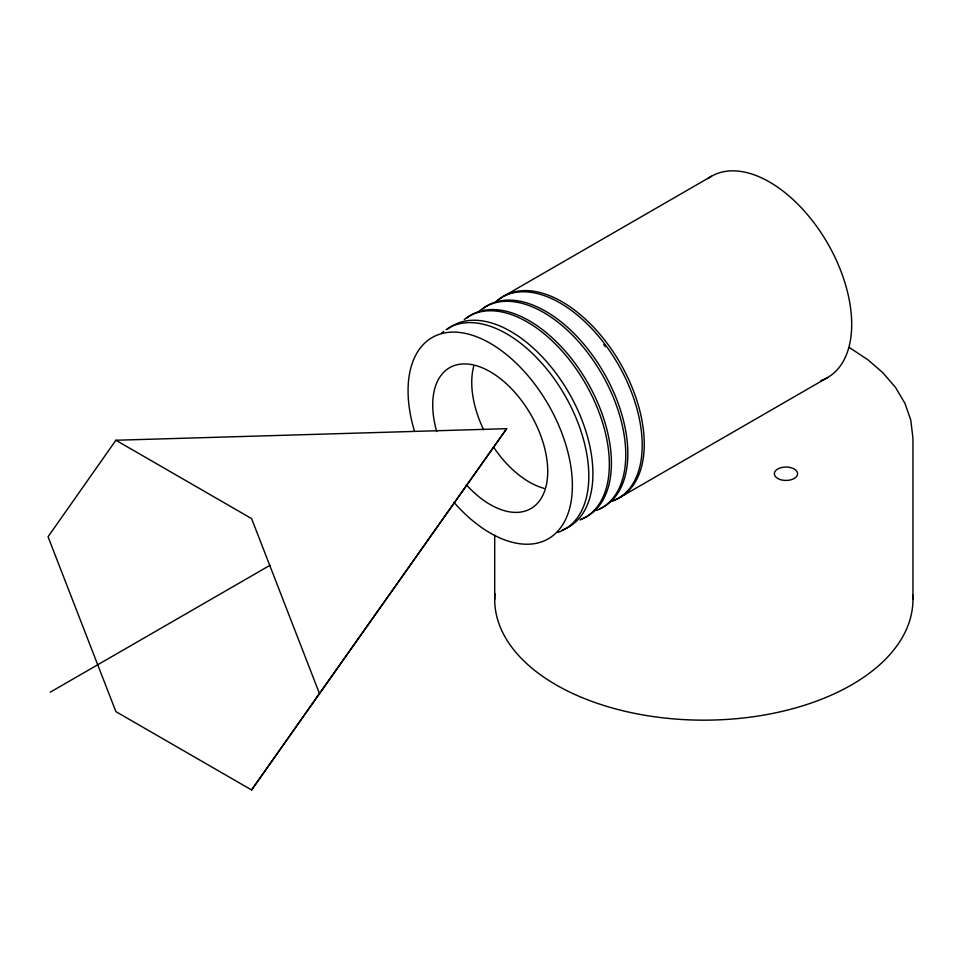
<?xml version="1.0" encoding="UTF-8"?>
<svg xmlns="http://www.w3.org/2000/svg" width="961" height="961" viewBox="0 0 961 961"><rect width="100%" height="100%" fill="white"/><g stroke="black" fill="none" stroke-linecap="round" stroke-linejoin="round"><path stroke-width="1.44" d="M115.897 440.246L48.05 536.767L115.897 711.633L251.59 789.966L506.663 428.678L115.897 440.246L251.59 518.592L319.424 693.446L251.59 789.966M319.424 693.446L506.663 428.678M504.02 296.048L711.452 176.283M50.224 692.196L269.993 565.308M620.205 497.269L827.637 377.517M849.296 347.474L867.831 359.726L882.859 372.712L895.592 387.559L904.974 403.416L910.764 419.981L912.95 438.168L912.95 599.424M494.699 535.217L494.699 599.424M912.818 595.123A209.126 120.738 0 0 1 702.575 720.161A209.126 120.738 0 0 1 494.939 593.682M436.69 431.513A81.325 46.957 60 0 1 484.14 368.616A81.325 46.957 60 0 1 546.977 481.641A81.325 46.957 60 0 1 466.253 484.68M544.13 488.368A81.325 46.957 60 0 1 494.242 448.102M483.623 429.711A81.325 46.957 60 0 1 473.701 366.369M707.777 178.686A116.185 67.078 60 0 1 828.887 245.56A116.185 67.078 60 0 1 820.97 380.568M441.483 333.299A116.185 67.078 60 0 1 443.73 331.365M446.084 329.611A116.185 67.078 60 0 1 566.618 398.455A116.185 67.078 60 0 1 558.077 532.346M414.323 430.648A116.185 67.078 60 0 1 481.281 338.704A116.185 67.078 60 0 1 571.134 501.342A116.185 67.078 60 0 1 453.892 502.267M482.746 308.841A116.185 67.078 60 0 1 603.136 371.511A116.185 67.078 60 0 1 599.844 508.741M495.984 301.478A116.185 67.078 60 0 1 617.515 363.21A116.185 67.078 60 0 1 612.866 501.005M498.038 300.288A116.185 67.078 60 0 1 620.83 364.219A116.185 67.078 60 0 1 612.121 500.789M466.313 318.319A116.185 67.078 60 0 1 587.976 383.187A116.185 67.078 60 0 1 580.672 519.3M478.446 311.953A116.185 67.078 60 0 1 600.433 371.607A116.185 67.078 60 0 1 596.433 510.483M447.826 328.998A116.185 67.078 60 0 1 569.489 393.866A116.185 67.078 60 0 1 562.185 529.967M464.259 319.508A116.185 67.078 60 0 1 585.285 383.283A116.185 67.078 60 0 1 580 519.973M603.76 344.482A110.371 63.726 60 0 1 605.466 346.765M780.164 479.539A11.616 6.703 0 0 0 797.594 473.737A11.616 6.703 0 0 0 780.164 467.923A11.616 6.703 0 0 0 780.164 479.539"/></g></svg>
